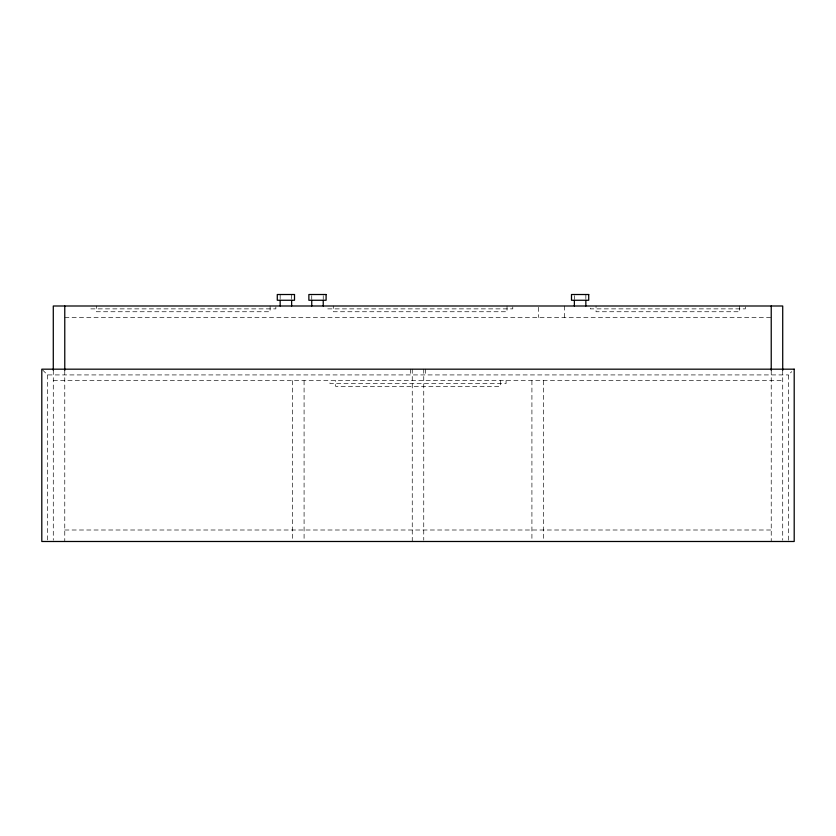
<?xml version="1.0" encoding="UTF-8"?>
<svg xmlns="http://www.w3.org/2000/svg" width="836" height="836" viewBox="0 0 836 836"><rect width="100%" height="100%" fill="white"/><g stroke="black" fill="none" stroke-linecap="round" stroke-linejoin="round"><path stroke-width="0.63" stroke-dasharray="4.18 3.13" d="M788.452 540.181L788.452 374.925L791.734 371.644M64.769 317.492L771.231 317.492M42.626 370.003L47.547 374.925L788.452 374.925M53.285 380.662L782.715 380.662M64.769 530.003L771.231 530.003M782.715 370.369L782.715 540.192M771.231 370.369L771.231 541.488M745.378 306.958L745.378 308.871L590.31 308.871L590.31 306.958M739.641 305.997L739.641 311.744L596.047 311.744L596.047 305.997M585.848 294.512L585.848 299.11M574.363 295.662L574.363 299.11M564.457 305.997L564.457 317.492M543.4 380.662L543.4 541.488M538.614 307.282L538.614 317.492M531.915 380.662L531.915 541.488M512.771 306.958L512.771 308.871L327.545 308.871L327.545 306.958M507.024 305.997L507.024 311.744L333.282 311.744L333.282 305.997M506.062 380.662L506.062 383.536L329.938 383.536L329.938 380.662M500.325 380.662L500.325 386.41L335.675 386.41L335.675 380.662M425.44 369.178L425.44 374.925M423.747 369.178L423.747 540.192M412.252 369.178L412.252 541.488M410.56 369.178L410.56 374.925M323.229 295.662L323.229 299.11M311.744 295.662L311.744 299.11M304.085 380.662L304.085 540.192M292.6 380.662L292.6 541.488M291.639 294.512L291.639 299.11M280.154 294.512L280.154 299.11M275.849 306.958L275.849 308.871L90.622 308.871L90.622 306.958M270.101 305.997L270.101 311.744L96.359 311.744L96.359 305.997M64.769 370.369L64.769 541.488M53.285 370.369L53.285 540.192M47.547 374.925L47.547 541.488"/><path stroke-width="1.25" d="M782.715 370.369L782.715 305.997L53.285 305.997L53.285 370.369M771.231 305.997L771.231 370.369M585.848 300.26L585.848 305.997M574.363 300.26L574.363 305.997M323.229 300.26L323.229 305.997M311.744 300.26L311.744 305.997M291.639 300.26L291.639 305.997M280.154 300.26L280.154 305.997M64.769 305.997L64.769 370.369M294.512 294.512L277.28 294.512L277.28 300.26L294.512 300.26L294.512 294.512M326.103 294.512L308.871 294.512L308.871 300.26L326.103 300.26L326.103 294.512M588.722 294.512L571.49 294.512L571.49 300.26L588.722 300.26L588.722 294.512M794.2 369.178L41.8 369.178L41.8 541.488L794.2 541.488L794.2 369.178"/></g></svg>
